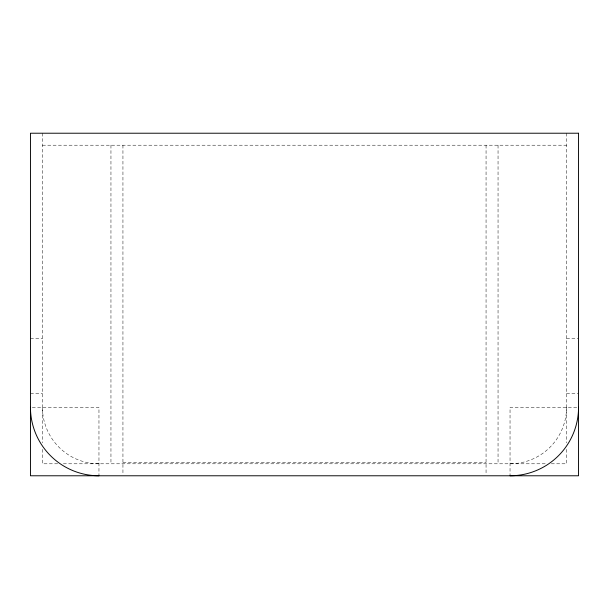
<?xml version="1.0" encoding="UTF-8"?>
<svg xmlns="http://www.w3.org/2000/svg" width="609" height="609" viewBox="0 0 609 609"><rect width="100%" height="100%" fill="white"/><g stroke="black" fill="none" stroke-linecap="round" stroke-linejoin="round"><path stroke-width="0.46" stroke-dasharray="3.04 2.28" d="M42.44 145.208L566.56 145.208M30.45 338.756L42.44 338.756M566.56 338.756L578.55 338.756M30.45 393.566L42.44 393.566M566.56 393.566L578.55 393.566M32.292 407.269L98.962 407.269L98.962 475.781M576.708 407.269L510.037 407.269L510.037 475.781M122.942 462.421L486.058 462.421M57.665 463.792L42.44 463.792L42.44 448.574M63.366 463.792L545.634 463.792M551.335 463.792L566.56 463.792L566.56 448.574M566.56 133.219L566.56 442.872M498.048 145.208L498.048 463.792M486.058 145.208L486.058 474.86M122.942 145.208L122.942 473.939M110.952 145.208L110.952 463.792M42.44 133.219L42.44 442.872M566.56 407.269A56.523 56.523 0 0 1 510.037 463.792M98.962 463.792A56.523 56.523 0 0 1 42.44 407.269"/><path stroke-width="0.91" d="M578.55 407.269A68.513 68.513 0 0 1 510.037 475.781M98.962 475.781A68.513 68.513 0 0 1 30.45 407.269M578.55 133.219L30.45 133.219L30.45 475.781L578.55 475.781L578.55 133.219"/></g></svg>
